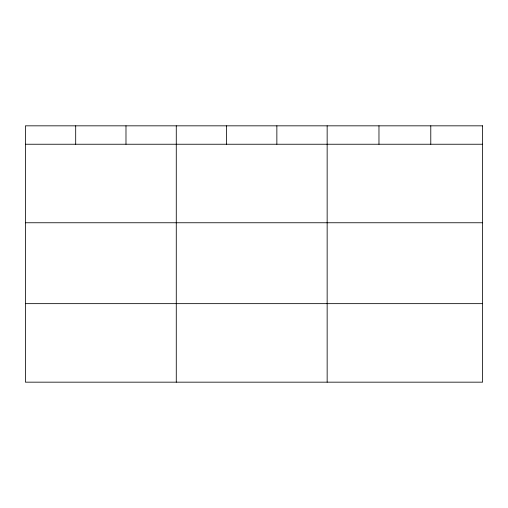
<?xml version="1.0" encoding="UTF-8"?>
<svg xmlns="http://www.w3.org/2000/svg" width="508" height="508" viewBox="0 0 508 508"><rect width="100%" height="100%" fill="white"/><g stroke="black" fill="none" stroke-linecap="round" stroke-linejoin="round"><path stroke-width="0.76" d="M25.4 144.24L482.6 144.24M25.4 222.758L482.6 222.758M25.4 303.651L482.6 303.651M430.784 125.832L430.784 144.24M378.968 125.832L378.968 144.24M327.152 125.832L327.152 382.168M276.86 125.832L276.86 144.24M226.568 125.832L226.568 144.24M176.276 125.832L176.276 382.168M125.984 125.832L125.984 144.24M75.692 125.832L75.692 144.24M482.6 125.832L25.4 125.832L25.4 382.168L482.6 382.168L482.6 125.832"/></g></svg>
